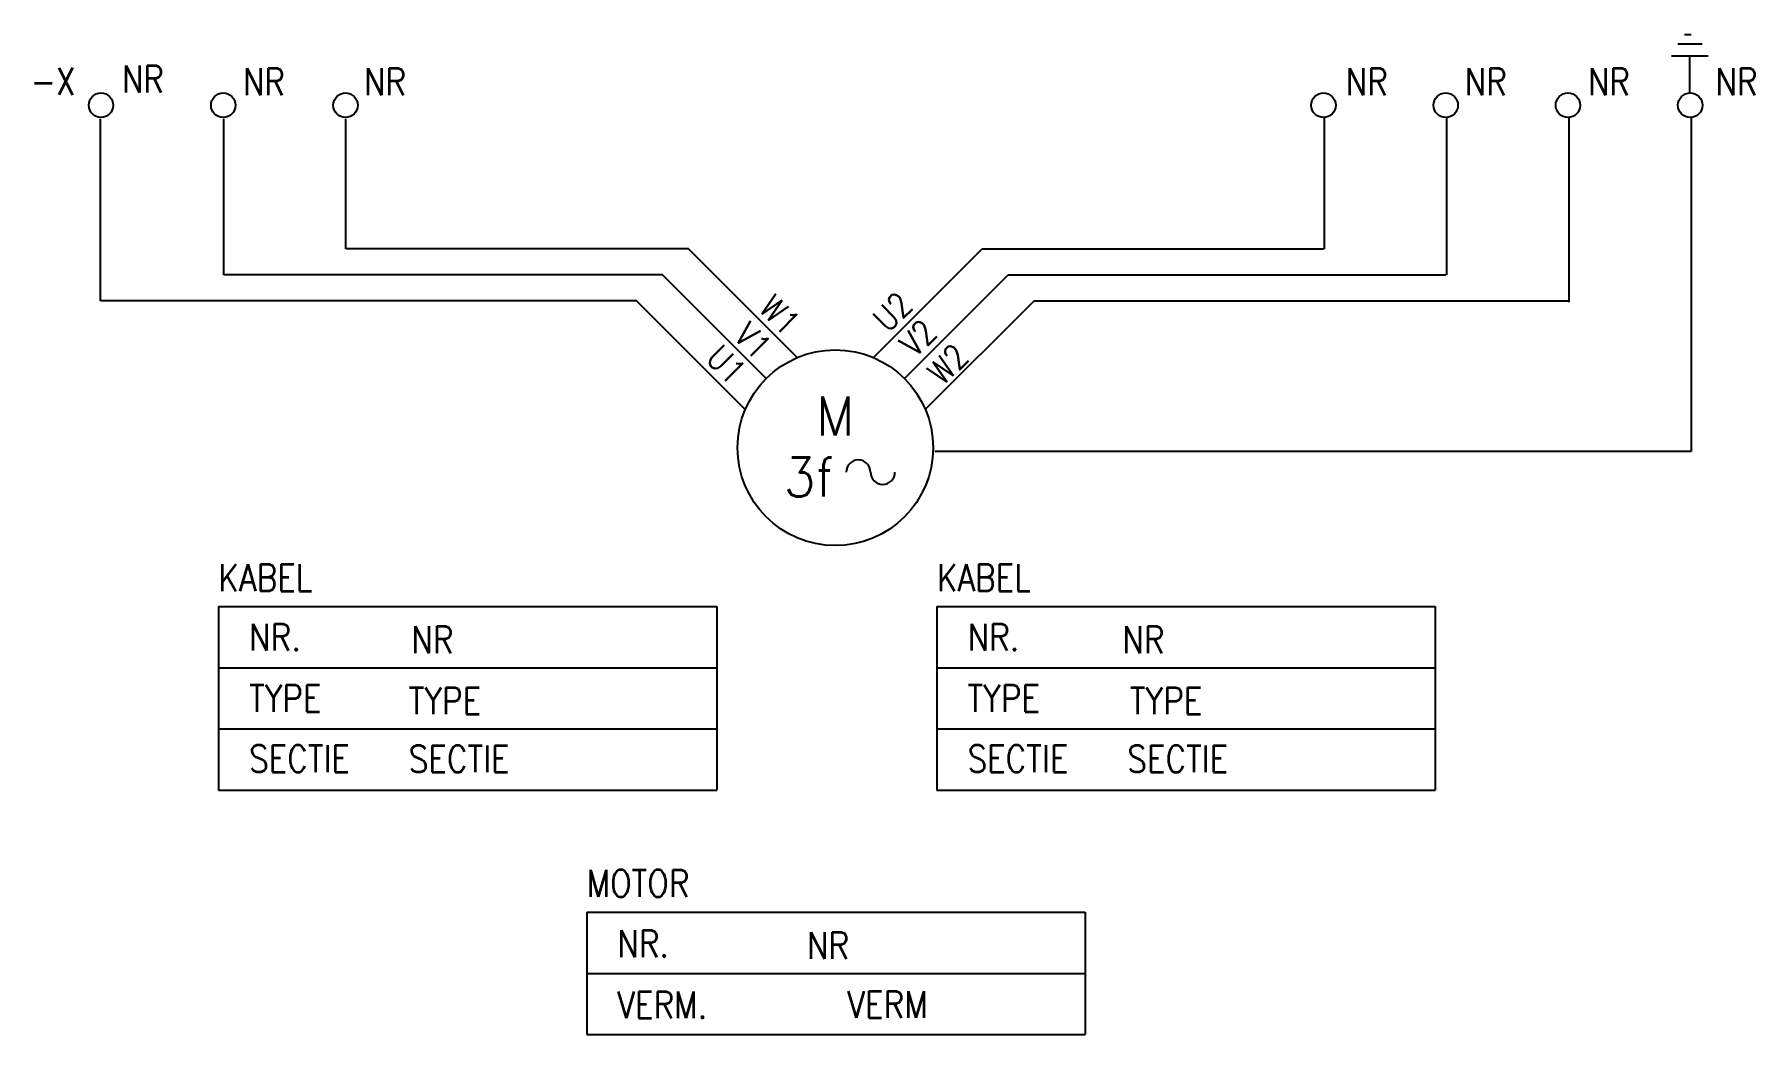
# Model space of a CAD drawing. Extents: x 167 to 308, y 28 to 110.
import ezdxf
from ezdxf.enums import TextEntityAlignment as Align

# ---------------------------------------------------------------- set-up
doc = ezdxf.new("R2010")
doc.units = 0
doc.header["$LTSCALE"] = 6
doc.linetypes.add('DASHED', pattern=[0])
for name, color, linetype in [('1', 8, 'CONTINUOUS'), ('10', 8, 'DASHED'), ('3', 30, 'CONTINUOUS')]:
    doc.layers.add(name, color=color, linetype=linetype)
doc.styles.get("Standard").update_dxf_attribs({"font": 'simplex', "width": 0.85})

msp = doc.modelspace()

# ---------------------------------------------------------------- linework, layer by layer
at = {"layer": '1', "color": 0}
for p, q in [((302.04, 109.8), (302.58, 109.8)), ((301.48, 109.03), (303.48, 109.03)), ((303.98, 108.03), (300.98, 108.03)), ((302.48, 105.03), (302.48, 108.03)), ((172.46, 88.02), (172.46, 102.91)), ((182.56, 90.14), (182.56, 102.91)), ((192.52, 92.26), (192.52, 102.91)), ((272.57, 103.01), (272.57, 92.25)), ((282.57, 103.01), (282.57, 90.14)), ((292.57, 103.01), (292.57, 87.9)), ((302.57, 103.01), (302.57, 75.68)), ((220.55, 92.26), (192.52, 92.26)), ((229.45, 83.37), (220.55, 92.26)), ((235.69, 83.37), (244.59, 92.26)), ((244.59, 92.26), (272.5, 92.26)), ((218.43, 90.14), (182.56, 90.14)), ((226.91, 81.66), (218.43, 90.14)), ((238.23, 81.66), (246.71, 90.14)), ((246.71, 90.14), (282.5, 90.14)), ((216.31, 88.02), (172.46, 88.02)), ((225.2, 79.12), (216.31, 88.02)), ((239.93, 79.12), (248.83, 88.02)), ((248.83, 88.02), (292.5, 88.02)), ((302.57, 75.68), (240.72, 75.68)), ((182.11, 63), (222.89, 63)), ((182.11, 63), (182.11, 48)), ((222.89, 63), (222.89, 48)), ((240.88, 63), (240.88, 48)), ((240.88, 63), (281.65, 63)), ((281.65, 63), (281.65, 48)), ((182.11, 58), (222.89, 58)), ((240.88, 58), (281.65, 58)), ((182.11, 53), (222.89, 53)), ((240.88, 53), (281.65, 53)), ((182.11, 48), (222.89, 48)), ((240.88, 48), (281.65, 48)), ((212.23, 38), (253.01, 38)), ((212.23, 38), (212.23, 28)), ((253.01, 38), (253.01, 28)), ((212.23, 33), (253.01, 33)), ((212.23, 28), (253.01, 28))]:
    msp.add_line(p, q, dxfattribs=at)
for centre in [(172.5, 104.01), (182.5, 104.01), (192.5, 104.01), (272.5, 104.01), (282.5, 104.01), (292.5, 104.01), (302.5, 104.01)]:
    msp.add_circle(centre, 1, dxfattribs=at)
for centre, start, end in [((234.45, 74), 0, 180), ((236.45, 74), 180, 0)]:
    msp.add_arc(centre, 1, start, end, dxfattribs=at)
at = {"layer": '3', "color": 0}
msp.add_circle((232.57, 76), 8, dxfattribs=at)

# ---------------------------------------------------------------- texts
at = {"layer": '1', "color": 0, "width": 0.85}
for s, rotation, p in [('W1', 315, (226.19, 87.27)), ('U2', 45, (236.86, 85.33)), ('V1', 315, (224.16, 85.01)), ('V2', 45, (239.06, 83.29)), ('U1', 315, (221.87, 83.18)), ('W2', 45, (241.35, 81))]:
    msp.add_text(s, height=2, rotation=rotation, dxfattribs=at).set_placement(p)
at = {"layer": '1', "color": 0, "width": 0.95}
msp.add_text('M', height=3.2, dxfattribs=at).set_placement((232.57, 77), align=Align.CENTER)
at = {"layer": '1', "color": 0}
for s, height, width, p in [('3f', 3.2, 0.95, (228.35, 72)), ('KABEL', 2.2, 0.85, (182.1, 64.27)), ('KABEL', 2.2, 0.85, (240.87, 64.27)), ('NR.', 2.2, 0.85, (184.61, 59.4)), ('NR.', 2.2, 0.85, (243.38, 59.4)), ('TYPE', 2.2, 0.85, (184.61, 54.41)), ('TYPE', 2.2, 0.85, (243.38, 54.41)), ('SECTIE', 2.2, 0.85, (184.61, 49.47)), ('SECTIE', 2.2, 0.85, (243.38, 49.47)), ('MOTOR', 2.2, 0.85, (212.22, 39.27)), ('NR.', 2.2, 0.85, (214.73, 34.34)), ('VERM.', 2.2, 0.85, (214.73, 29.33))]:
    msp.add_text(s, height=height, dxfattribs=dict(at, width=width)).set_placement(p)
at = {"layer": '1', "color": 0, "width": 0.85}
for tag, p in [('NR', (197.88, 59.2)), ('NR', (256.04, 59.2)), ('TYPE', (197.67, 54.2)), ('TYPE', (256.66, 54.2)), ('SECTIE', (197.67, 49.45)), ('SECTIE', (256.45, 49.45)), ('NR', (230.24, 34.19)), ('VERM', (233.55, 29.36))]:
    msp.add_attdef(tag, p, '', height=2.2, dxfattribs=at)
at = {"layer": '10', "color": 0, "width": 0.85}
msp.add_attdef('-X', text='', height=2.2, dxfattribs=at).set_placement((170.42, 104.87), align=Align.RIGHT)
for p in [(174.2, 105.05), (184.1, 104.83), (194, 104.83), (274.31, 104.83), (284.04, 104.83), (294.12, 104.83), (304.56, 104.83)]:
    msp.add_attdef('NR', p, '', height=2.2, dxfattribs=at)

doc.saveas('drawing.dxf')
